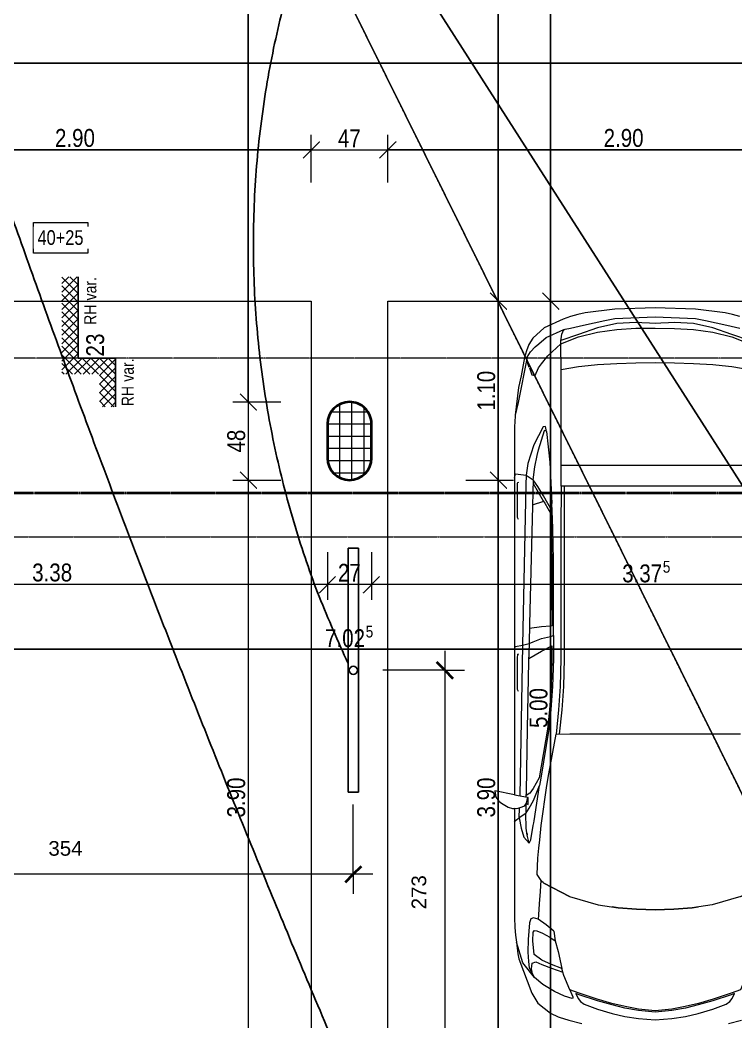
# Model space of a CAD drawing. Header units: millimetres. Extents: x -24363 to 26500, y -21894 to 23000.
# Drawn here: x 5051 to 9449, y -9831 to -3673 of the extents above; entities that cross this region are included whole.
import ezdxf

# ---------------------------------------------------------------- set-up
doc = ezdxf.new("R2010")
doc.units = ezdxf.units.MM
for name, pattern in [('IMPORT-Strich 3_1mm Kanten _3_', [4, 3, -1]), ('IMPORT-Strichpunkt 3_1_1mm Achsen _3_', [5, 3, -1, 0, -1]), ('IMPORT-Unsichtbare Linie _3_', [10000, 0, -10000, 0, 0])]:
    doc.linetypes.add(name, pattern=pattern)
for name, color, linetype, lineweight in [('020 Stützen Bauteilschraffuren Neu', 7, 'Continuous', 5), ('020 Stützen Neu', 7, 'Continuous', 5), ('027 Oberhalb Neu', 7, 'Continuous', 5), ('030 Bodenaufbauten Neu', 7, 'Continuous', 5), ('035 Decken Neu', 7, 'Continuous', 5), ('060 Möbel Einbau Neu', 7, 'Continuous', 5), ('065 Möbel Einrichtung', 7, 'Continuous', 5), ('080 Raum Innen Kontur Neu', 7, 'Continuous', 5), ('110 Bemassungen Ausführung Neu', 7, 'Continuous', 5), ('160 Beschriftungen Ausführung Neu', 7, 'Continuous', 5), ('Allgemeine Beschriftungen', 7, 'Continuous', 5), ('Bemaßungen', 7, 'Continuous', 9), ('Bemaßungen-50', 7, 'Continuous', 9), ('Geschossdecken', 7, 'Continuous', 5), ('Kabel', 7, 'Continuous', 5), ('Leuchten', 7, 'Continuous', 5), ('Stützen', 7, 'Continuous', 5), ('Tragwerksstützen', 7, 'Continuous', 5)]:
    doc.layers.add(name, color=color, linetype=linetype, lineweight=lineweight)
doc.layers.add('5773_100 Untergeschoss_dwg', color=7, linetype='Continuous', lineweight=5, true_color=0x767676)
doc.styles.add('Arial Narrow', font='ARIALN.TTF', dxfattribs={"height": 110.000002})
doc.styles.add('Arial Narrow_1', font='ARIALN.TTF', dxfattribs={"height": 72.600002})
doc.styles.add('Arial Narrow_2', font='ARIALN.TTF', dxfattribs={"height": 110})
doc.styles.add('Arial Narrow_4', font='ARIALN.TTF', dxfattribs={"height": 75})
doc.styles.add('Arial_5', font='arial.ttf', dxfattribs={"height": 90})
doc.styles.add('Arial_6', font='arial.ttf', dxfattribs={"width": 0.8, "height": 90})
doc.dimstyles.new('Diagonal_-_1_8_mm_Arial', dxfattribs={"dimscale": 304.8, "dimtxt": 91.823346, "dimasz": 0.328084, "dimexe": 0.393701, "dimexo": 0.246063, "dimgap": 0.287073, "dimtad": 1, "dimdec": 0, "dimlfac": 0.1, "dimzin": 0, "dimdsep": 46, "dimtxsty": 'Arial_5', "dimblk1": 'OBLIQUE', "dimblk2": 'OBLIQUE', "dimsah": 1, "dimcen": 0.09, "dimdle": 0.393701, "dimadec": 3, "dimazin": 2, "dimtfac": 1, "dimtdec": 4, "dimtix": 1, "dimtmove": 0, "dimatfit": 3, "dimfxl": 1, "dimtvp": 1, "dimtfill": 1, "dimtolj": 1, "dimtzin": 0, "dimarcsym": 2})

# ---------------------------------------------------------------- blocks, each defined once
blk = doc.blocks.new('DirectShape - Modell_Elektroplaner_002-17024491-UG')
at = {"layer": 'Geschossdecken', "color": 251, "true_color": 0x666666}
for p, q in [((1468.1, 1575.6), (-1208.1, -9717.4)), ((-1208.1, -9717.4), (0, 0))]:
    blk.add_line(p, q, dxfattribs=at)
blk = doc.blocks.new('DirectShape - Dach-165-17024492-UG')
blk.add_blockref('DirectShape - Modell_Elektroplaner_002-17024491-UG', (0, 0))
blk = doc.blocks.new('DirectShape - Modell_Elektroplaner_002-17024652-UG')
at = {"layer": 'Geschossdecken', "color": 251, "true_color": 0x666666}
blk.add_line((6276.6, 5354.1), (3423.4, -4013.2), dxfattribs=at)
blk = doc.blocks.new('DirectShape - Dach-168-17024653-UG')
blk.add_blockref('DirectShape - Modell_Elektroplaner_002-17024652-UG', (0, 0))
blk = doc.blocks.new('DirectShape - Modell_Elektroplaner_002-17025104-UG')
at = {"layer": 'Geschossdecken', "color": 251, "true_color": 0x666666}
blk.add_line((5275, -10650), (123.8, -250), dxfattribs=at)
blk = doc.blocks.new('DirectShape - Dach-166-17025105-UG')
blk.add_blockref('DirectShape - Modell_Elektroplaner_002-17025104-UG', (0, 0))
blk = doc.blocks.new('DirectShape - Modell_Elektroplaner_002-17024540-UG')
at = {"layer": 'Tragwerksstützen', "color": 253, "true_color": 0xa3a3a3}
for p, q in [((-105.5, 189.2), (-121.6, 163.6)), ((-84.2, 210.5), (-105.5, 189.2)), ((-58.6, 226.6), (-84.2, 210.5)), ((-30, 236.6), (-58.6, 226.6)), ((0, 240), (-30, 236.6)), ((30, 236.6), (0, 240)), ((58.6, 226.6), (30, 236.6)), ((84.2, 210.5), (58.6, 226.6)), ((105.5, 189.2), (84.2, 210.5)), ((121.6, 163.6), (105.5, 189.2)), ((-131.6, 135), (-135, 105)), ((-121.6, 163.6), (-131.6, 135)), ((131.6, 135), (121.6, 163.6)), ((135, 105), (131.6, 135)), ((-135, 105), (-135, -105)), ((135, -105), (135, 105)), ((-135, -105), (-131.6, -135)), ((131.6, -135), (135, -105)), ((-131.6, -135), (-121.6, -163.6)), ((-121.6, -163.6), (-105.5, -189.2)), ((105.5, -189.2), (121.6, -163.6)), ((121.6, -163.6), (131.6, -135)), ((-105.5, -189.2), (-84.2, -210.5)), ((-84.2, -210.5), (-58.6, -226.6)), ((-58.6, -226.6), (-30, -236.6)), ((-30, -236.6), (0, -240)), ((0, -240), (30, -236.6)), ((30, -236.6), (58.6, -226.6)), ((58.6, -226.6), (84.2, -210.5)), ((84.2, -210.5), (105.5, -189.2))]:
    blk.add_line(p, q, dxfattribs=at)
blk = doc.blocks.new('DirectShape - Stütze-003-17009674-UG')
blk.add_blockref('DirectShape - Modell_Elektroplaner_002-17024540-UG', (0, 0))
blk = doc.blocks.new('DirectShape - Stütze Tiefgarage_27x48 cm 270 x 480-17051229-UG')
at = {"layer": 'Tragwerksstützen', "color": 253, "true_color": 0xa3a3a3}
for p, q in [((-105.5, 189.2), (-121.6, 163.6)), ((-84.2, 210.5), (-105.5, 189.2)), ((-58.6, 226.6), (-84.2, 210.5)), ((-30, 236.6), (-58.6, 226.6)), ((0, 240), (-30, 236.6)), ((30, 236.6), (0, 240)), ((58.6, 226.6), (30, 236.6)), ((84.2, 210.5), (58.6, 226.6)), ((105.5, 189.2), (84.2, 210.5)), ((121.6, 163.6), (105.5, 189.2)), ((-131.6, 135), (-135, 105)), ((-121.6, 163.6), (-131.6, 135)), ((131.6, 135), (121.6, 163.6)), ((135, 105), (131.6, 135)), ((-135, 105), (-135, -105)), ((135, -105), (135, 105)), ((-135, -105), (-131.6, -135)), ((131.6, -135), (135, -105)), ((-131.6, -135), (-121.6, -163.6)), ((-121.6, -163.6), (-105.5, -189.2)), ((105.5, -189.2), (121.6, -163.6)), ((121.6, -163.6), (131.6, -135)), ((-105.5, -189.2), (-84.2, -210.5)), ((-84.2, -210.5), (-58.6, -226.6)), ((-58.6, -226.6), (-30, -236.6)), ((-30, -236.6), (0, -240)), ((0, -240), (30, -236.6)), ((30, -236.6), (58.6, -226.6)), ((58.6, -226.6), (84.2, -210.5)), ((84.2, -210.5), (105.5, -189.2))]:
    blk.add_line(p, q, dxfattribs=at)
blk = doc.blocks.new('DirectShape - Stütze Tiefgarage_27x48 cm 270 x 480-17051230-UG')
blk.add_blockref('DirectShape - Stütze Tiefgarage_27x48 cm 270 x 480-17051229-UG', (0, 0))
blk = doc.blocks.new('Modell_Elektroplaner_002_ifc-1-UG')
at = {"layer": 'Geschossdecken', "color": 251, "lineweight": 5, "true_color": 0x666666}
for name, p, rotation in [('DirectShape - Dach-168-17024653-UG', (10585, 0), 229.5347254273429), ('DirectShape - Dach-165-17024492-UG', (10585, -8250), 219.6808764843296), ('DirectShape - Dach-166-17025105-UG', (10585, -10650), 179.999751747052)]:
    blk.add_blockref(name, p, dxfattribs=dict(at, rotation=rotation))
at = {"layer": 'Stützen', "color": 251, "lineweight": 5, "true_color": 0x666666, "rotation": 359.999751747052}
blk.add_blockref('DirectShape - Stütze Tiefgarage_27x48 cm 270 x 480-17051230-UG', (7075, -6260), dxfattribs=at)
at = {"layer": 'Tragwerksstützen', "color": 251, "lineweight": 5, "true_color": 0x666666, "rotation": 359.999751747052}
blk.add_blockref('DirectShape - Stütze-003-17009674-UG', (7075, -6260), dxfattribs=at)
blk = doc.blocks.new('tin_LED_Lichtleiste - Lichtleiste LED 150-17546090-UG')
at = {"layer": 'Leuchten', "color": 150, "lineweight": 25, "true_color": 0x007fff}
for p, q in [((750, 32.5), (-750, 32.5)), ((-750, 32.5), (-750, -32.5)), ((-750, 32.5), (750, 32.5)), ((-750, -32.5), (-750, 32.5)), ((750, -32.5), (750, 32.5)), ((750, 32.5), (750, -32.5)), ((-750, -32.5), (750, -32.5)), ((750, -32.5), (-750, -32.5))]:
    blk.add_line(p, q, dxfattribs=at)
blk.add_circle((0, 0), 25, dxfattribs=at)
blk = doc.blocks.new('5773_100 Untergeschoss_dwg-17512464-UG')
at = {"layer": '020 Stützen Bauteilschraffuren Neu', "true_color": 0x808080}
h = blk.add_hatch(dxfattribs=at)
h.set_pattern_fill('FP_23', color=8, style=0, pattern_type=2)
h.set_pattern_definition([(285.551, (8336.07, -4069.09), (-72.254, -20.107), []), (195.551, (8336.07, -4069.09), (-20.107, 72.254), [])])
h.paths.add_polyline_path([(8558.6, -4365.3), (8591.1, -4351.5), (8618.8, -4329.7), (8640, -4301.6), (8653.2, -4268.9), (8657.4, -4233.9), (8652.5, -4199), (8596.2, -3996.7), (8582.4, -3964.3), (8560.7, -3936.5), (8532.5, -3915.3), (8499.8, -3902.2), (8464.8, -3897.9), (8429.9, -3902.8), (8397.5, -3916.6), (8369.8, -3938.4), (8348.6, -3966.5), (8335.4, -3999.2), (8331.1, -4034.2), (8336.1, -4069.1), (8392.4, -4271.4), (8406.2, -4303.8), (8427.9, -4331.6), (8456.1, -4352.8), (8488.7, -4365.9), (8523.7, -4370.2)])
at = {"layer": '160 Beschriftungen Ausführung Neu', "true_color": 0x999999}
h = blk.add_hatch(dxfattribs=at)
h.set_pattern_fill('FP_16', color=253, style=0, pattern_type=2)
h.set_pattern_definition([(240.551, (6776.142, -4082.805), (-32.6548, 18.4368), []), (330.551, (6776.142, -4082.805), (18.4368, 32.6548), [])])
h.paths.add_polyline_path([(6961.9, -4342.5), (7054.1, -4316.9), (6973.6, -4027.8), (6752.1, -4089.5), (6618, -3607.8), (6521.7, -3634.6), (6682.5, -4212.7), (6904.1, -4151), (6957.7, -4343.7)])
at = {"layer": '020 Stützen Neu', "lineweight": 35}
for p, q in [((8652.5, -4199), (8596.2, -3996.7)), ((8336.1, -4069.1), (8392.4, -4271.4))]:
    blk.add_line(p, q, dxfattribs=at)
for centre, start, end in [((8466.1, -4032.9), 105.551, 195.551), ((8466.1, -4032.9), 15.551, 105.551), ((8522.4, -4235.2), 285.551, 15.551), ((8522.4, -4235.2), 195.551, 285.551)]:
    blk.add_arc(centre, 135, start, end, dxfattribs=at)
at = {"layer": '027 Oberhalb Neu', "linetype": 'IMPORT-Strichpunkt 3_1_1mm Achsen _3_'}
blk.add_line((-505, -7250.8), (15376.9, -2831.1), dxfattribs=at)
at = {"layer": '027 Oberhalb Neu', "linetype": 'IMPORT-Strichpunkt 3_1_1mm Achsen _3_', "lineweight": 35, "flags": 128}
blk.add_lwpolyline([(15413.5, -2540.7), (-11742.7, -10097.8), (-11865.2, -9657.5)], dxfattribs=at)
at = {"layer": '030 Bodenaufbauten Neu', "color": 8, "linetype": 'IMPORT-Unsichtbare Linie _3_', "true_color": 0x808080, "flags": 128}
for points in [[(4152, -774.2), (5115.6, 1423.6), (12866.4, -7214.7), (5115.6, 1423.6), (1693.8, 7192.4), (1512.8, 7842.7), (6874.1, 9334.7)], [(2571.1, 4039.8), (2573.3, 4037.7), (3431.2, 954.8), (3429.7, 954.4), (5115.6, 1423.6), (1693.8, 7192.4), (3429.7, 954.4), (5115.6, 1423.6), (12409.3, -5110.2), (5115.6, 1423.6), (3694.8, 1.9), (3732.6, -134.2), (3491.8, -201.2), (3845.7, -1472.9), (4058.8, -986.9)]]:
    blk.add_lwpolyline(points, dxfattribs=at)
at = {"layer": '035 Decken Neu', "linetype": 'IMPORT-Strich 3_1mm Kanten _3_', "flags": 128}
blk.add_lwpolyline([(13052.7, -7422.3), (5115.6, 1423.6), (8213.6, 9966.9)], dxfattribs=at)
at = {"layer": '035 Decken Neu', "linetype": 'IMPORT-Strichpunkt 3_1_1mm Achsen _3_', "flags": 128}
blk.add_lwpolyline([(-11865.2, -9657.5), (-10651.5, -14018.8), (13293.6, -7355.3), (12650.1, -5043.2), (12409.3, -5110.2), (11739.1, -2701.7), (-11965.2, -9298.2)], dxfattribs=at)
at = {"layer": '060 Möbel Einbau Neu', "flags": 128}
for points in [[(8490.1, -3242.5), (11284, -2465.1), (12624.4, -7282), (9830.6, -8059.5)], [(5243.5, -4146), (8037.3, -3368.5), (9377.8, -8185.5), (6584, -8963)]]:
    blk.add_lwpolyline(points, close=True, dxfattribs=at)
at = {"layer": '065 Möbel Einrichtung', "color": 8, "true_color": 0x808080}
for p, q in [((10074.8, -2943.2), (10074.8, -2943.2)), ((9580.1, -3121.4), (9568.2, -3131.3)), ((9586.5, -3117.3), (9586.5, -3117.3)), ((10287.9, -3135.5), (10287.9, -3135.5)), ((10402.3, -3107.6), (10402.3, -3107.6)), ((10517.8, -3083.2), (10517.8, -3083.2)), ((10060.2, -3198.9), (10060.2, -3198.9)), ((9947.8, -3234.1), (9947.8, -3234.1)), ((9836.3, -3272.8), (9836.3, -3272.8)), ((9632.9, -3982.8), (9632.9, -3982.8)), ((9682.7, -4210.6), (9742.6, -4171.3)), ((10092, -5254.8), (10092.1, -5254.9)), ((10120.8, -5396.8), (10120.8, -5396.9)), ((10199.1, -5529.2), (10199.1, -5529.2)), ((10280.7, -5506.3), (10280.7, -5506.3)), ((10213.7, -6092.6), (10213.7, -6092.6)), ((10192, -6166.3), (10196, -6175)), ((10221.9, -6212.4), (10221.9, -6212.5)), ((10644.4, -6946.5), (10644.3, -6946.5)), ((10475, -7006.9), (10479, -7008.7))]:
    blk.add_line(p, q, dxfattribs=at)
at = {"layer": '065 Möbel Einrichtung', "color": 8, "true_color": 0x808080, "flags": 128}
for points in [[(11696.9, -6959.2), (11768.4, -6917.4)], [(10599, -2754.9), (10553, -2754.5), (10505.8, -2757.5), (10325.2, -2784.1), (10083.3, -2841.3), (9846.7, -2917.2), (9678.3, -2987.7), (9636.4, -3009.5), (9597.2, -3033.7), (9557.3, -3061.7), (9459.2, -3144.3), (9410.3, -3222.1), (9396.8, -3267.8), (9393, -3309.2), (9392.2, -3351.1), (9401.7, -3465), (9406.3, -3539.7), (9433.1, -3708.6), (9434.3, -3714), (9448.3, -3778.3), (9470.7, -3866.3), (9530.9, -4082.5), (9809.8, -5084.3), (10052.6, -5957.2), (9930.1, -5966.9), (9948.2, -6002.4), (9971.3, -6020.8), (9991.3, -6029.2), (10024.6, -6039), (10037.1, -6041), (10065.3, -6041.6), (10075.5, -6039.5), (10098.1, -6120.5), (10126.3, -6221.7), (10254.9, -6684.2), (10275.1, -6741.8), (10290.3, -6787.1), (10308.7, -6827.2), (10335, -6894.5), (10349.4, -6922.6), (10482.7, -7104.2), (10534.7, -7153.6), (10626.6, -7192.1), (10678.3, -7199.3), (10685.3, -7200.2), (10746.2, -7201.9), (10828.9, -7200.8)], [(9436.3, -3402.4), (9418.3, -3376.6), (9407.1, -3344.7), (9419.1, -3308.5), (9438.1, -3270.7), (9454, -3247.6), (9488.1, -3198.2), (9580, -3121.4), (9586.5, -3117.3), (9615.9, -3101.2), (9687.4, -3063.2), (9806.2, -2999.5), (9862.1, -2972.6), (10098.6, -2896.1), (10340.6, -2839.4), (10402.4, -2833.6), (10537, -2826.8), (10617.9, -2822.4)], [(9484.4, -3440), (9484.4, -3440), (9484.4, -3440), (9492.1, -3389.7), (9503.8, -3360.3), (9526.9, -3302.3), (9584, -3210.2), (9677, -3139.4), (9782.7, -3080.2), (9892, -3033.7), (10003.5, -2995.2), (10116.9, -2961.8), (10231.3, -2931.9), (10346.6, -2907.2), (10464.2, -2890.6), (10585.3, -2886.6), (10701.5, -2899.2), (10798, -2948.6), (10847.7, -2986.3), (10872.9, -3005.4), (10905.5, -3044.5), (10905.5, -3044.5), (10905.5, -3044.5)], [(10695.1, -2879.8), (10581.4, -2872.9), (10457.2, -2865.2), (10336.9, -2872.2), (10221.5, -2896.9), (10186.7, -2908.3), (10143.3, -2924.2), (10143.3, -2924.2), (10109.2, -2934), (10074.8, -2943.2), (10074.8, -2943.2), (10029.5, -2952), (9993.7, -2960.3), (9882.2, -2998.7), (9775.6, -3054.9), (9673.2, -3125.6), (9579.4, -3190.3)], [(9785.6, -3928.5), (9628, -3362), (9726.4, -3316.8), (9782.1, -3294.5), (9836.3, -3272.8), (9947.8, -3234.1), (10060.2, -3198.9), (10173.6, -3165.4), (10287.9, -3135.5), (10402.3, -3107.6), (10517.8, -3083.2), (10575.4, -3073.7), (10634.6, -3064), (10742.2, -3051.9), (10899.9, -3618.4)], [(9628, -3362), (9585.9, -3215.6), (9584, -3210.2), (9579.7, -3192.4), (9575.6, -3165.7), (9574.9, -3151.5), (9576.3, -3135.6), (9579.1, -3126.9), (9582.4, -3119.9)], [(9407.1, -3344.7), (9428.2, -3628.6), (9433.1, -3708.6)], [(9438.2, -3405.1), (9463.6, -3441.4), (9474.4, -3440.7), (9475.8, -3440.6), (9484.4, -3440.1), (9484.5, -3439.7)], [(9460.5, -3436.9), (9463.6, -3441.4), (9468.2, -3441.1)], [(9530.9, -4082.5), (9531.8, -4055.9), (9596, -4046.1), (9645.6, -4062.2), (9633, -3982.8), (9628.6, -3910.7), (9628.6, -3910.7), (9626.4, -3875), (9630.2, -3751.2), (9634.6, -3746.7), (9641, -3750.8), (9644.9, -3753.3), (9630.2, -3725.8), (9617.9, -3731.1), (9591.3, -3853), (9586, -3974.4), (9596, -4046.1), (9610, -4103), (9854.9, -5057.5), (10087.1, -5954.5)], [(9644.9, -3753.3), (9713.7, -3928.8), (9794.6, -4171.4), (9794.6, -4171.4)], [(9808.7, -4215.2), (9808.6, -4215.1), (9732.4, -4140.4), (9683.3, -4092.6), (9645.6, -4062.2), (9663.6, -4134.4), (9684.5, -4217.9), (9762.1, -4528.4), (9860.6, -4920.9), (9891.7, -5036.5), (9911.2, -5021.1), (9956.3, -4988), (10005.9, -4959.8), (10021.6, -4950.5)], [(9820.3, -4054.1), (9820.5, -4054.1), (9889.7, -4303.5), (10104.8, -5076.2), (10145.5, -5240), (10174.4, -5381.9), (10199.1, -5529.2)], [(10220.8, -5523.2), (10196, -5375.9), (10167.2, -5233.9), (10126.4, -5070.2), (9842, -4048.1), (9830.7, -4051.2)], [(9624.6, -4320.9), (9617.3, -4314.9), (9614.8, -4310.8), (9561.7, -4120.2), (9559, -4107.4), (9558.7, -4102.1), (9564.8, -4098.4)], [(9651, -4084.1), (9739.6, -4168.3), (9752.3, -4180.9), (9805, -4233.9), (9836, -4332.9), (9890.3, -4513.2), (9946.2, -4714.3), (9997.4, -4894.7), (9988, -4898.8), (9936.8, -4918), (9867.8, -4947.5)], [(10021.6, -4950.6), (10021.5, -4950.6), (10006, -4894.9), (9955, -4711.8), (9897.1, -4503.5), (9840.8, -4317.1), (9808.4, -4214.9), (9794.6, -4171.4)], [(10021.6, -4950.5), (10059.8, -5088.8), (10100.6, -5252.4), (10100.6, -5252.5), (10129.4, -5394.5), (10149.2, -5513.1), (10182.2, -5814.7), (10186.4, -5862.1)], [(9809.8, -5084.3), (9815.5, -5078.1), (9855.1, -5057.4), (9891.7, -5036.5), (9917.7, -5145), (10020, -5543.2), (10116.4, -5919.1), (10125.1, -5951.5)], [(9913.4, -5127), (9977, -5062.2), (10029.5, -5014.3), (10051.2, -5091.1), (10092, -5254.9), (10120.8, -5396.8), (10140.6, -5515.5), (10171.8, -5817.3), (10154.5, -5889.1), (10140.6, -5922.2), (10139, -5925.9), (10123.5, -5945.2)], [(9907.9, -5338.3), (9900.6, -5332.3), (9898, -5328.2), (9845, -5137.7), (9842.3, -5124.8), (9842, -5119.5), (9848.1, -5115.9)], [(10373.5, -6432.2), (10373.7, -6432.3), (10366.9, -6429.6), (10359.3, -6426), (10352.8, -6421.8), (10319.5, -6392.7), (10296.8, -6293.6), (10285.8, -6232.9), (10277.6, -6183.5), (10262.5, -6095.4), (10230.3, -5849.2), (10223.1, -5777.4), (10223.1, -5776.9), (10199.1, -5529.2), (10280.7, -5506.3), (10280.7, -5506.3), (10446.6, -5460.1), (10561.5, -5428.2), (10674.3, -5396.8), (10785.9, -5365.7), (10897.4, -5334.7), (11010.2, -5303.3), (11125.1, -5271.3), (11291, -5225.1)], [(10098.1, -6120.5), (10101.6, -6107.1), (10119.6, -6085.2), (10147.5, -6144.2), (10178.6, -6192.8), (10220.5, -6220), (10196, -6175), (10178.5, -6136.5), (10151.1, -6049.5), (10163.2, -6011.8), (10175.3, -5960.1), (10186.4, -5862.1)], [(10220.5, -6220), (10225, -6196.6), (10215.3, -6107.7), (10213.7, -6092.6), (10212.1, -6079.5), (10186.3, -5861.8)], [(10052.6, -5957.2), (10134.1, -5950.7), (10136.8, -5987.4), (10129.2, -6008.3), (10116.6, -6019.3)], [(10134.2, -5994.7), (10141.8, -5991.5), (10150.5, -5993.3), (10138.8, -5951.5), (10134.4, -5954.5)], [(10116.6, -6019.3), (10096.5, -6033.3), (10087.7, -6037), (10075.5, -6039.5)], [(10136.5, -5993.7), (10151.1, -6049.5), (10119.6, -6085.2), (10106, -6027.6), (10105.8, -6026.8)], [(11561.1, -6186.8), (11689.7, -6066), (11560.5, -6187.5), (11405.1, -6282.4), (11291.5, -6333.8), (11184.3, -6371.6), (11075.4, -6406.2), (11184.3, -6371.6), (11291.5, -6333.8), (11324.3, -6319)], [(10349.8, -6419.1), (10364.1, -6488.1), (10379.8, -6563.4), (10394.1, -6628.7), (10398.7, -6655.4)], [(10546.3, -6469.2), (10373.7, -6432.3), (10547.1, -6469.5), (10729.1, -6470.5), (10853, -6455.9), (10964.3, -6432.8), (11075.4, -6406.2), (10964.3, -6432.8), (10853, -6455.9), (10817.3, -6460.1)], [(11723.7, -6600.2), (11723.9, -6623.9), (11723.6, -6646.1), (11712.7, -6740), (11663.7, -6775.7), (11566.6, -6840.5), (11485.4, -6890.1), (11413.5, -6930.5), (11337.4, -6967.4), (11242.1, -7005), (11141, -7022.1), (11056.8, -7029.8), (10974.3, -7032.3), (10879.2, -7031.8), (10762.6, -7026.5), (10702.1, -7021.2), (10644.3, -6946.5), (10632.6, -6927.5), (10620.5, -6907.1)], [(10510.1, -6699.9), (10510.2, -6700), (10456, -6675.5), (10398.7, -6655.4), (10369.7, -6654.4), (10355, -6664.1), (10353.6, -6690.9), (10373.5, -6792.2), (10392, -6866.7), (10411.8, -6921.7), (10424.6, -6957.3), (10454.8, -6987.6)], [(10510.4, -6700.1), (10536, -6755.8), (10569.8, -6813.6), (10569.8, -6813.7)], [(10569.8, -6813.7), (10620.5, -6907.2), (10551.4, -6900.8), (10487.2, -6892.3), (10433, -6871.4), (10403.3, -6792), (10390, -6741.3), (10396.1, -6728.2), (10409.8, -6726.1), (10448, -6730.4), (10498.3, -6741.9), (10536, -6755.8)], [(10472.3, -7005.6), (10380.9, -6938.9), (10308.7, -6827.2)], [(10702.1, -7021.2), (10730.7, -7057.5), (10730.7, -7057.5), (10733.8, -7064.8), (10733.8, -7064.8), (10729.9, -7069.4), (10682.3, -7067.2), (10614.1, -7057.3), (10534.2, -7034.1), (10534.2, -7034.1), (10472.3, -7005.6), (10454.8, -6987.6), (10442.1, -6960), (10435.1, -6924.6), (10455.9, -6910.8), (10494.7, -6917.3), (10558.5, -6924.1), (10632.6, -6927.5)]]:
    blk.add_lwpolyline(points, dxfattribs=at)
for points in [[(9867.2, -3905.8), (10118.4, -3835.9), (10342.8, -3773.5), (10567.1, -3711), (10818.3, -3641.1), (10899.9, -3618.4), (10934.9, -3743.9), (10853.3, -3766.7), (10602.1, -3836.6), (10377.7, -3899), (10153.3, -3961.4), (9902.1, -4031.3), (9820.5, -4054.1), (9785.6, -3928.5)], [(10744.8, -7033.8), (10765.8, -7059.1), (10785.3, -7072.9), (10810.2, -7082.6), (10897.8, -7089.4), (10991.2, -7092.2), (11072.6, -7088.1), (11155.2, -7078.2), (11257.1, -7059), (11354.2, -7022.8), (11430.1, -6988.6), (11501.8, -6950.1), (11580.4, -6899.5), (11651.9, -6848.4), (11668.2, -6827.2), (11677.8, -6805.3), (11682.7, -6772.8), (11664.8, -6786.1), (11567.1, -6850.8), (11487.7, -6899), (11416.5, -6939.1), (11341, -6975.8), (11244.5, -7013.9), (11142.2, -7031.1), (11058.6, -7038.6), (10976.9, -7041.1), (10884.1, -7040.9), (10767, -7036)]]:
    blk.add_lwpolyline(points, close=True, dxfattribs=at)
at = {"layer": '080 Raum Innen Kontur Neu', "color": 9, "true_color": 0xc0c0c0}
for p, q in [((8596.2, -3996.7), (8652.5, -4199)), ((8392.4, -4271.4), (8336.1, -4069.1))]:
    blk.add_line(p, q, dxfattribs=at)
for centre, start, end in [((8466.1, -4032.9), 105.551, 195.551), ((8466.1, -4032.9), 15.551, 105.551), ((8522.4, -4235.2), 285.551, 15.551), ((8522.4, -4235.2), 195.551, 285.551)]:
    blk.add_arc(centre, 135, start, end, dxfattribs=at)
at = {"layer": '110 Bemassungen Ausführung Neu', "color": 254, "true_color": 0xcccccc}
for p, q in [((4244.6, -2906.4), (11253.3, -956)), ((8294.7, -2540.5), (8216, -2257.5)), ((7842, -2666.5), (7763.2, -2383.5)), ((9260.7, -3028.1), (9543.7, -2949.4)), ((8951.2, -3114.2), (9234.2, -3035.5)), ((7740.4, -4094.7), (8023.4, -4016)), ((9246.1, -4174), (9529.1, -4095.2)), ((7869.1, -4557.1), (8152.1, -4478.4)), ((8807.3, -4755.2), (8886, -5038.2)), ((8547.2, -4827.6), (8625.9, -5110.6))]:
    blk.add_line(p, q, dxfattribs=at)
at = {"layer": '110 Bemassungen Ausführung Neu', "color": 254, "true_color": 0xcccccc, "flags": 128}
for points in [[(6068.6, 9188.3), (6088.7, 9116.1), (7429.2, 4299.1), (9453.3, -2974.5), (7429.2, 4299.1)], [(6088.7, 9116.1), (7429.2, 4299.1), (9453.3, -2974.5), (10793.8, -7791.4), (9453.3, -2974.5), (10793.8, -7791.4), (10860.8, -8032.3), (10968.1, -8417.7)], [(5759.1, 9102.2), (5779.2, 9030), (6838.2, 5224.6), (7119.7, 4213), (9143.8, -3060.6), (9438.8, -4120.3), (9143.8, -3060.6)], [(5779.2, 9030), (6838.2, 5224.6), (7119.7, 4213), (9143.8, -3060.6), (7119.7, 4213)], [(4279.8, 8690.5), (4299.9, 8618.3), (5358.9, 4812.9), (5487.6, 4350.5), (7830.7, -4069.6), (7959.4, -4532)], [(7830.7, -4069.6), (5487.6, 4350.5), (5358.9, 4812.9), (4299.9, 8618.3), (5358.9, 4812.9), (5487.6, 4350.5), (7830.7, -4069.6), (7959.4, -4532), (9005, -8289.2), (9025.1, -8361.5)], [(11325.5, -935.9), (11253.3, -956), (4244.6, -2906.4)], [(4994.5, -3251.3), (7788.3, -2473.8), (4994.5, -3251.3), (7788.3, -2473.8), (8241.1, -2347.8), (11035, -1570.3), (8241.1, -2347.8)], [(12184.6, -4023), (12112.3, -4043.1), (8860.9, -4947.9), (8600.8, -5020.3), (5344.5, -5926.5), (5272.3, -5946.6)], [(12112.3, -4043.1), (8860.9, -4947.9), (8600.8, -5020.3), (5344.5, -5926.5)], [(10504.4, -7949.8), (10484.3, -7877.6), (9438.8, -4120.3), (10484.3, -7877.6)], [(12459.9, -4359.7), (12845.3, -4252.4), (12459.9, -4359.7), (12219.1, -4426.7), (5451.3, -6310.1), (5210.4, -6377.1), (2924.6, -7013.2)], [(2924.6, -7013.2), (5210.4, -6377.1), (5451.3, -6310.1), (12219.1, -4426.7)]]:
    blk.add_lwpolyline(points, dxfattribs=at)
at = {"layer": '110 Bemassungen Ausführung Neu', "color": 254, "lineweight": 25, "true_color": 0xcccccc, "flags": 128}
for points in [[(8206.4, -2409.4), (8275.9, -2286.2)], [(7753.6, -2535.4), (7823.1, -2412.2)], [(9391.8, -2939.7), (9514.9, -3009.3)], [(9082.3, -3025.8), (9205.4, -3095.4)], [(7769.2, -4034.8), (7892.3, -4104.4)], [(9377.2, -4085.6), (9500.3, -4155.1)], [(7897.9, -4497.2), (8021, -4566.8)], [(8895.7, -4886.3), (8826.1, -5009.5)], [(8635.5, -4958.7), (8566, -5081.9)]]:
    blk.add_lwpolyline(points, close=True, dxfattribs=at)
at = {"layer": '160 Beschriftungen Ausführung Neu', "color": 253, "lineweight": 25, "true_color": 0x999999, "flags": 128}
blk.add_lwpolyline([(7054.1, -4316.9), (6973.6, -4027.8), (6752.1, -4089.5), (6618, -3607.8)], dxfattribs=at)
at = {"layer": '110 Bemassungen Ausführung Neu', "color": 254, "true_color": 0xcccccc, "attachment_point": 1, "line_spacing_factor": 0.974696}
for s, insert, char_height, width, rotation, style in [('2.90', (9484, -1867.9), 110, 293.138, 15.551, 'Arial Narrow'), ('47', (7912.4, -2307.2), 110, 167.507, 15.551, 'Arial Narrow'), ('2.90', (6237.4, -2771.4), 110, 293.138, 15.551, 'Arial Narrow'), ('1.10', (9200.1, -3744.5), 110, 293.138, 105.551, 'Arial Narrow'), ('48', (7789.7, -4403.7), 110, 167.507, 105.551, 'Arial Narrow'), ('3.37', (10311.5, -4415.9), 110, 293.138, 15.551, 'Arial Narrow'), ('5', (10545.9, -4328), 72.6, 55.278, 15.551, 'Arial Narrow_1'), ('27', (8628.5, -4880.5), 110, 167.507, 15.551, 'Arial Narrow'), ('7.02', (8660.1, -5288.8), 110, 293.138, 15.551, 'Arial Narrow'), ('5', (8894.5, -5200.9), 72.6, 55.278, 15.551, 'Arial Narrow_1'), ('5.00', (10032.4, -5537), 110, 293.138, 105.551, 'Arial Narrow'), ('3.38', (6818.6, -5382.2), 110, 293.138, 15.551, 'Arial Narrow'), ('3.90', (9870.4, -6153), 110, 293.138, 105.551, 'Arial Narrow'), ('3.90', (8391, -6564.7), 110, 293.138, 105.551, 'Arial Narrow')]:
    blk.add_mtext(s, dxfattribs=dict(at, insert=insert, char_height=char_height, width=width, rotation=rotation, style=style))
at = {"layer": '160 Beschriftungen Ausführung Neu', "color": 254, "true_color": 0xcccccc, "attachment_point": 1, "rotation": 105.551, "line_spacing_factor": 0.974696}
for s, insert, char_height, width, style in [('var.', (6692.4, -3738.4), 75, 171.32, 'Arial Narrow_4'), ('RH', (6732.8, -3883.3), 75, 149.215, 'Arial Narrow_4'), ('3', (6777.9, -3998.9), 110, 83.754, 'Arial Narrow_2'), ('2', (6797, -4067.5), 110, 83.754, 'Arial Narrow_2'), ('var.', (7048.1, -4158.4), 75, 171.32, 'Arial Narrow_4'), ('RH', (7088.4, -4303.3), 75, 149.215, 'Arial Narrow_4')]:
    blk.add_mtext(s, dxfattribs=dict(at, insert=insert, char_height=char_height, width=width, style=style))
blk = doc.blocks.new('DIMBLOCK53-UG')
at = {"layer": 'Bemaßungen-50'}
for p, q in [((7660.5, -7549.5), (7660.5, -10520)), ((7660.5, -7669.5), (7279.9, -7669.5)), ((7660.5, -7669.5), (7780.5, -7669.5)), ((7660.5, -10400), (7656.2, -10400)), ((7660.5, -10400), (7780.5, -10400))]:
    blk.add_line(p, q, dxfattribs=at)
at = {"layer": 'Bemaßungen-50', "lineweight": 35}
for p, q in [((7660.5, -7669.5), (7610.5, -7619.5)), ((7660.5, -7669.5), (7710.5, -7719.5)), ((7660.5, -10400), (7610.5, -10350)), ((7660.5, -10400), (7710.5, -10450))]:
    blk.add_line(p, q, dxfattribs=at)
at = {"layer": 'Bemaßungen-50', "color": 0, "insert": (7456.2, -9138.6), "char_height": 90, "width": 249.194, "attachment_point": 1, "rotation": 90, "line_spacing_factor": 0.941778, "style": 'Arial_5', "bg_fill": 3, "box_fill_scale": 1.25, "bg_fill_color": 256, "bg_fill_true_color": 13158600, "bg_fill_transparency": 0}
blk.add_mtext('273', dxfattribs=at)
blk = doc.blocks.new('_Oblique')
at = {"color": 0, "linetype": 'ByBlock', "lineweight": -2}
blk.add_line((-0.5, -0.5), (0.5, 0.5), dxfattribs=at)
blk = doc.blocks.new('DIMBLOCK54-UG')
at = {"layer": 'Bemaßungen-50'}
for p, q in [((7098.5, -8923.4), (7098.5, -8494.5)), ((7218.5, -8923.4), (3440, -8923.4)), ((3560, -8923.4), (3560, -8919.1)), ((3560, -8923.4), (3560, -9043.4)), ((7098.5, -8923.4), (7098.5, -9043.4))]:
    blk.add_line(p, q, dxfattribs=at)
at = {"layer": 'Bemaßungen-50', "lineweight": 35}
for p, q in [((3560, -8923.4), (3510, -8973.4)), ((3560, -8923.4), (3610, -8873.4)), ((7098.5, -8923.4), (7048.5, -8973.4)), ((7098.5, -8923.4), (7148.5, -8873.4))]:
    blk.add_line(p, q, dxfattribs=at)
at = {"layer": 'Bemaßungen-50', "color": 0, "insert": (5225.4, -8719.1), "char_height": 90, "width": 249.194, "attachment_point": 1, "line_spacing_factor": 0.941778, "style": 'Arial_5', "bg_fill": 3, "box_fill_scale": 1.25, "bg_fill_color": 256, "bg_fill_true_color": 13158600, "bg_fill_transparency": 0}
blk.add_mtext('354', dxfattribs=at)

msp = doc.modelspace()

# ---------------------------------------------------------------- linework, layer by layer
at = {"layer": 'Allgemeine Beschriftungen', "color": 1, "lineweight": 18, "true_color": 0xff0000, "flags": 128}
msp.add_lwpolyline([(5133.5, -4917), (5466.7, -4917), (5466.7, -5106), (5133.5, -5106)], close=True, dxfattribs=at)
at = {"layer": 'Kabel', "color": 150, "lineweight": 25, "true_color": 0x007fff}
msp.add_rational_spline([(8309.8, -830.3), (5193.7, -3691.4), (7066, -7626.8)], [1, 0.797878002457, 1], degree=2, dxfattribs=at)
at = {"layer": 'Kabel', "color": 1, "lineweight": 25, "true_color": 0xff0000}
msp.add_rational_spline([(4084.7, -2135.4), (5366.2, -6207.6), (7097.9, -10240)], [1, 0.998696300662, 1], degree=2, dxfattribs=at)

# ---------------------------------------------------------------- block references
at = {"lineweight": 5}
msp.add_blockref('Modell_Elektroplaner_002_ifc-1-UG', (0, 0), dxfattribs=at)
at = {"layer": '5773_100 Untergeschoss_dwg', "color": 254, "true_color": 0xcccccc, "rotation": 344.449}
msp.add_blockref('5773_100 Untergeschoss_dwg-17512464-UG', (0, 0), dxfattribs=at)
at = {"layer": 'Leuchten', "color": 150, "lineweight": 25, "true_color": 0x007fff, "rotation": 89.9999999999999}
msp.add_blockref('tin_LED_Lichtleiste - Lichtleiste LED 150-17546090-UG', (7098.5, -7669.5), dxfattribs=at)

# ---------------------------------------------------------------- next in the draw order: texts
at = {"layer": 'Allgemeine Beschriftungen', "color": 1, "lineweight": 18, "true_color": 0xff0000, "insert": (5158.5, -4964.5), "char_height": 90, "width": 339.915, "attachment_point": 1, "style": 'Arial_6', "bg_fill": 3, "box_fill_scale": 1.25, "bg_fill_color": 256, "bg_fill_true_color": 13158600, "bg_fill_transparency": 0}
msp.add_mtext('40+25', dxfattribs=at)

# ---------------------------------------------------------------- next in the draw order: dimensions: what is measured, and where the dimension line sits
at = {"layer": 'Bemaßungen'}
dim = msp.add_linear_dim(base=(7660.5, -10400), p1=(7204.9, -7669.5), p2=(7731.2, -10400), angle=90, dimstyle='Diagonal_-_1_8_mm_Arial', override={"dimpost": '<>', "dimfxl": 2780.75157}, dxfattribs=at)
dim.commit()
dim.dimension.update_dxf_attribs({"geometry": 'DIMBLOCK53-UG', "text_midpoint": (7527.1, -9034.8)})

# ---------------------------------------------------------------- next in the draw order: dimensions: what is measured, and where the dimension line sits
dim = msp.add_linear_dim(base=(3560, -8923.4), p1=(7098.5, -8419.5), p2=(3560, -8994.1), dimstyle='Diagonal_-_1_8_mm_Arial', override={"dimpost": '<>', "dimfxl": 3584.932917}, dxfattribs=at)
dim.commit()
dim.dimension.update_dxf_attribs({"geometry": 'DIMBLOCK54-UG', "text_midpoint": (5329.3, -8789.9)})

doc.saveas('drawing.dxf')
